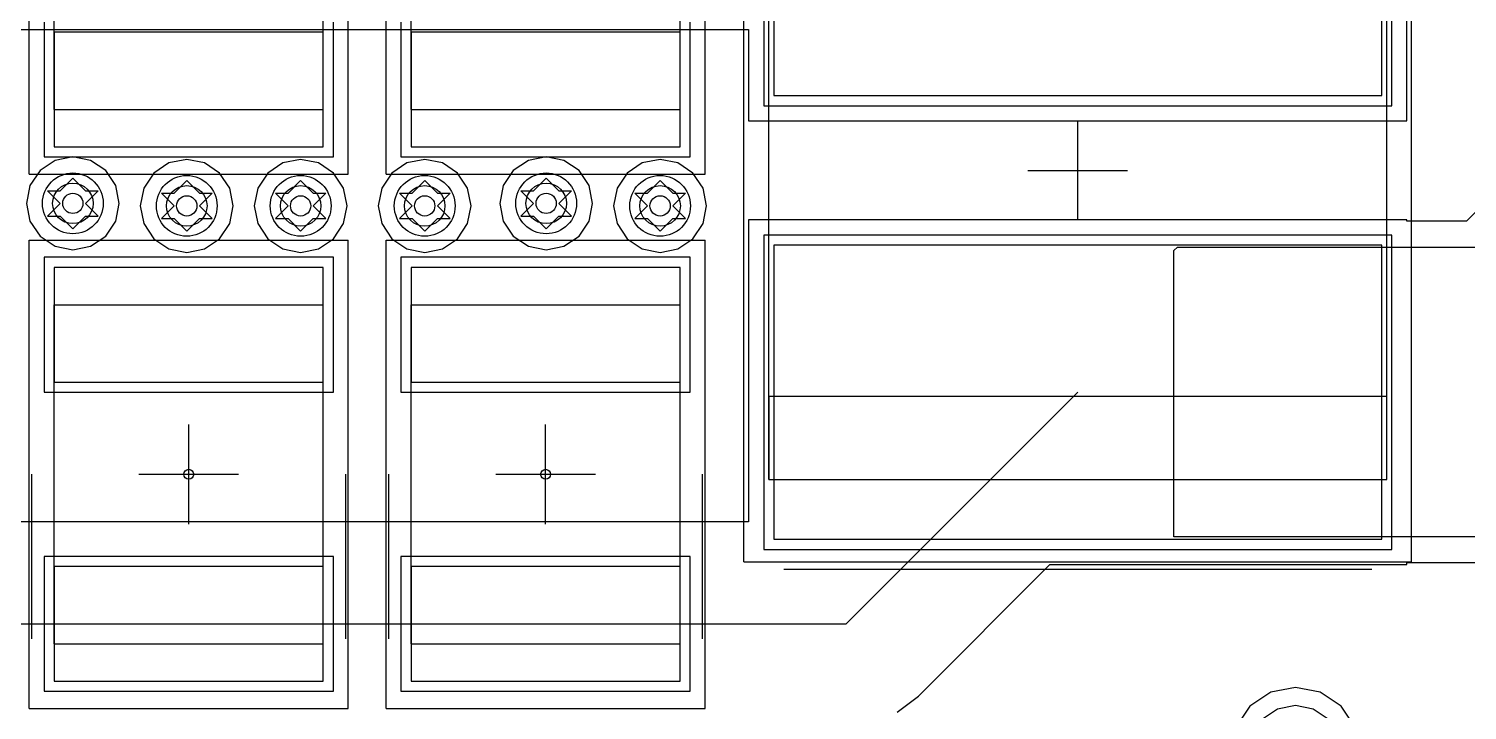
# Model space of a CAD drawing. Header units: millimetres. Extents: x 7.3 to 18.4, y 2.4 to 9.4.
# Drawn here: x 9.22 to 9.788, y 3.019 to 3.288 of the extents above; entities that cross this region are included whole.
import ezdxf

# ---------------------------------------------------------------- set-up
doc = ezdxf.new("R2010")
doc.units = ezdxf.units.MM
doc.header["$MEASUREMENT"] = 0
for name, color, linetype in [('BottomLayer', 5, 'Continuous'), ('BottomSolder', 6, 'Continuous'), ('DrillDrawing', 1, 'Continuous'), ('Mechanical1', 6, 'Continuous'), ('Mechanical13', 56, 'Continuous'), ('Mechanical15', 56, 'Continuous'), ('MidLayer1', 16, 'Continuous'), ('MidLayer2', 76, 'Continuous'), ('MultiLayer', 9, 'Continuous'), ('TopLayer', 1, 'Continuous'), ('TopOverlay', 2, 'Continuous'), ('TopPaste', 8, 'Continuous'), ('TopSolder', 216, 'Continuous'), ('ViaHoleLayer', 16, 'Continuous')]:
    doc.layers.add(name, color=color, linetype=linetype)

msp = doc.modelspace()

# ---------------------------------------------------------------- linework, layer by layer
at = {"layer": 'BottomLayer'}
for p, q in [((9.71298, 3.01931), (9.70702, 3.01534)), ((9.72, 3.02071), (9.71298, 3.01931)), ((9.72702, 3.01931), (9.72, 3.02071)), ((9.73298, 3.01534), (9.72702, 3.01931))]:
    msp.add_line(p, q, dxfattribs=at)
for centre in [(9.237, 3.219), (9.282, 3.218), (9.327, 3.218), (9.376, 3.218), (9.424, 3.219), (9.469, 3.218)]:
    msp.add_circle(centre, 0.008, dxfattribs=at)
at = {"layer": 'BottomSolder'}
for centre in [(9.237, 3.219), (9.282, 3.218), (9.327, 3.218), (9.376, 3.218), (9.424, 3.219), (9.469, 3.218)]:
    msp.add_circle(centre, 0.012, dxfattribs=at)
at = {"layer": 'DrillDrawing'}
for p, q in [((9.232, 3.224), (9.237, 3.229)), ((9.237, 3.229), (9.242, 3.224)), ((9.277, 3.223), (9.282, 3.228)), ((9.282, 3.228), (9.287, 3.223)), ((9.322, 3.223), (9.327, 3.228)), ((9.327, 3.228), (9.332, 3.223)), ((9.371, 3.223), (9.376, 3.228)), ((9.376, 3.228), (9.381, 3.223)), ((9.419, 3.224), (9.424, 3.229)), ((9.424, 3.229), (9.429, 3.224)), ((9.464, 3.223), (9.469, 3.228)), ((9.469, 3.228), (9.474, 3.223)), ((9.227, 3.224), (9.232, 3.219)), ((9.227, 3.224), (9.232, 3.224)), ((9.242, 3.224), (9.247, 3.224)), ((9.242, 3.219), (9.247, 3.224)), ((9.272, 3.223), (9.277, 3.218)), ((9.272, 3.223), (9.277, 3.223)), ((9.287, 3.223), (9.292, 3.223)), ((9.287, 3.218), (9.292, 3.223)), ((9.317, 3.223), (9.322, 3.218)), ((9.317, 3.223), (9.322, 3.223)), ((9.332, 3.223), (9.337, 3.223)), ((9.332, 3.218), (9.337, 3.223)), ((9.366, 3.223), (9.371, 3.218)), ((9.366, 3.223), (9.371, 3.223)), ((9.381, 3.223), (9.386, 3.223)), ((9.381, 3.218), (9.386, 3.223)), ((9.414, 3.224), (9.419, 3.219)), ((9.414, 3.224), (9.419, 3.224)), ((9.429, 3.224), (9.434, 3.224)), ((9.429, 3.219), (9.434, 3.224)), ((9.459, 3.223), (9.464, 3.218)), ((9.459, 3.223), (9.464, 3.223)), ((9.474, 3.223), (9.479, 3.223)), ((9.474, 3.218), (9.479, 3.223)), ((9.227, 3.214), (9.232, 3.219)), ((9.242, 3.219), (9.247, 3.214)), ((9.272, 3.213), (9.277, 3.218)), ((9.287, 3.218), (9.292, 3.213)), ((9.317, 3.213), (9.322, 3.218)), ((9.332, 3.218), (9.337, 3.213)), ((9.366, 3.213), (9.371, 3.218)), ((9.381, 3.218), (9.386, 3.213)), ((9.414, 3.214), (9.419, 3.219)), ((9.429, 3.219), (9.434, 3.214)), ((9.459, 3.213), (9.464, 3.218)), ((9.474, 3.218), (9.479, 3.213)), ((9.227, 3.214), (9.232, 3.214)), ((9.232, 3.214), (9.237, 3.209)), ((9.237, 3.209), (9.242, 3.214)), ((9.242, 3.214), (9.247, 3.214)), ((9.272, 3.213), (9.277, 3.213)), ((9.277, 3.213), (9.282, 3.208)), ((9.282, 3.208), (9.287, 3.213)), ((9.287, 3.213), (9.292, 3.213)), ((9.317, 3.213), (9.322, 3.213)), ((9.322, 3.213), (9.327, 3.208)), ((9.327, 3.208), (9.332, 3.213)), ((9.332, 3.213), (9.337, 3.213)), ((9.366, 3.213), (9.371, 3.213)), ((9.371, 3.213), (9.376, 3.208)), ((9.376, 3.208), (9.381, 3.213)), ((9.381, 3.213), (9.386, 3.213)), ((9.414, 3.214), (9.419, 3.214)), ((9.419, 3.214), (9.424, 3.209)), ((9.424, 3.209), (9.429, 3.214)), ((9.429, 3.214), (9.434, 3.214)), ((9.459, 3.213), (9.464, 3.213)), ((9.464, 3.213), (9.469, 3.208)), ((9.469, 3.208), (9.474, 3.213)), ((9.474, 3.213), (9.479, 3.213))]:
    msp.add_line(p, q, dxfattribs=at)
at = {"layer": 'Mechanical1'}
msp.add_circle((9.37681, 4.09921), 1.5748, dxfattribs=at)
at = {"layer": 'Mechanical13'}
for p, q in [((9.22963, 3.25607), (9.22963, 3.38993)), ((9.33593, 3.25607), (9.33593, 3.38993)), ((9.37063, 3.25607), (9.37063, 3.38993)), ((9.47693, 3.25607), (9.47693, 3.38993)), ((9.51195, 3.10995), (9.51195, 3.35405)), ((9.75605, 3.10995), (9.75605, 3.35405)), ((9.22963, 3.25607), (9.33593, 3.25607)), ((9.37063, 3.25607), (9.47693, 3.25607)), ((9.22963, 3.04507), (9.22963, 3.17893)), ((9.22963, 3.17893), (9.33593, 3.17893)), ((9.33593, 3.04507), (9.33593, 3.17893)), ((9.37063, 3.04507), (9.37063, 3.17893)), ((9.37063, 3.17893), (9.47693, 3.17893)), ((9.47693, 3.04507), (9.47693, 3.17893)), ((9.75605, 3.14278), (9.51195, 3.14278)), ((9.51195, 3.14278), (9.51195, 3.10995)), ((9.75605, 3.10995), (9.75605, 3.14278)), ((9.51195, 3.10995), (9.75605, 3.10995)), ((9.51195, 3.10995), (9.75605, 3.10995)), ((9.22963, 3.04507), (9.33593, 3.04507)), ((9.37063, 3.04507), (9.47693, 3.04507))]:
    msp.add_line(p, q, dxfattribs=at)
at = {"layer": 'Mechanical15'}
for p, q in [((9.21979, 3.23048), (9.21979, 3.41552)), ((9.34577, 3.23048), (9.34577, 3.41552)), ((9.36079, 3.23048), (9.36079, 3.41552)), ((9.48677, 3.23048), (9.48677, 3.41552)), ((9.50211, 3.07747), (9.50211, 3.38653)), ((9.76589, 3.07747), (9.76589, 3.38653)), ((9.634, 3.21231), (9.634, 3.25169)), ((9.21979, 3.23048), (9.34577, 3.23048)), ((9.36079, 3.23048), (9.48677, 3.23048)), ((9.61431, 3.232), (9.65369, 3.232)), ((9.21979, 3.01948), (9.21979, 3.20452)), ((9.21979, 3.20452), (9.34577, 3.20452)), ((9.34577, 3.01948), (9.34577, 3.20452)), ((9.36079, 3.01948), (9.36079, 3.20452)), ((9.36079, 3.20452), (9.48677, 3.20452)), ((9.48677, 3.01948), (9.48677, 3.20452)), ((9.28278, 3.09232), (9.28278, 3.13169)), ((9.42378, 3.09232), (9.42378, 3.13169)), ((9.2631, 3.112), (9.30247, 3.112)), ((9.4041, 3.112), (9.44347, 3.112)), ((9.50211, 3.07747), (9.76589, 3.07747)), ((9.21979, 3.01948), (9.34577, 3.01948)), ((9.36079, 3.01948), (9.48677, 3.01948))]:
    msp.add_line(p, q, dxfattribs=at)
at = {"layer": 'MidLayer1'}
for p, q in [((9.71298, 3.01931), (9.70702, 3.01534)), ((9.72, 3.02071), (9.71298, 3.01931)), ((9.72702, 3.01931), (9.72, 3.02071)), ((9.73298, 3.01534), (9.72702, 3.01931))]:
    msp.add_line(p, q, dxfattribs=at)
for centre in [(9.237, 3.219), (9.282, 3.218), (9.327, 3.218), (9.376, 3.218), (9.424, 3.219), (9.469, 3.218)]:
    msp.add_circle(centre, 0.008, dxfattribs=at)
at = {"layer": 'MidLayer2'}
for p, q in [((9.22998, 3.23596), (9.22402, 3.23198)), ((9.237, 3.23735), (9.22998, 3.23596)), ((9.24402, 3.23596), (9.237, 3.23735)), ((9.24998, 3.23198), (9.24402, 3.23596)), ((9.27498, 3.23496), (9.26902, 3.23098)), ((9.282, 3.23635), (9.27498, 3.23496)), ((9.28902, 3.23496), (9.282, 3.23635)), ((9.29498, 3.23098), (9.28902, 3.23496)), ((9.31998, 3.23496), (9.31402, 3.23098)), ((9.327, 3.23635), (9.31998, 3.23496)), ((9.33402, 3.23496), (9.327, 3.23635)), ((9.33998, 3.23098), (9.33402, 3.23496)), ((9.36898, 3.23496), (9.36302, 3.23098)), ((9.376, 3.23635), (9.36898, 3.23496)), ((9.38302, 3.23496), (9.376, 3.23635)), ((9.38898, 3.23098), (9.38302, 3.23496)), ((9.41698, 3.23596), (9.41102, 3.23198)), ((9.424, 3.23735), (9.41698, 3.23596)), ((9.43102, 3.23596), (9.424, 3.23735)), ((9.43698, 3.23198), (9.43102, 3.23596)), ((9.46198, 3.23496), (9.45602, 3.23098)), ((9.469, 3.23635), (9.46198, 3.23496)), ((9.47602, 3.23496), (9.469, 3.23635)), ((9.48198, 3.23098), (9.47602, 3.23496)), ((9.22402, 3.23198), (9.22004, 3.22602)), ((9.25396, 3.22602), (9.24998, 3.23198)), ((9.26902, 3.23098), (9.26504, 3.22502)), ((9.29896, 3.22502), (9.29498, 3.23098)), ((9.31402, 3.23098), (9.31004, 3.22502)), ((9.34396, 3.22502), (9.33998, 3.23098)), ((9.36302, 3.23098), (9.35904, 3.22502)), ((9.39296, 3.22502), (9.38898, 3.23098)), ((9.41102, 3.23198), (9.40704, 3.22602)), ((9.44096, 3.22602), (9.43698, 3.23198)), ((9.45602, 3.23098), (9.45204, 3.22502)), ((9.48596, 3.22502), (9.48198, 3.23098)), ((9.22004, 3.22602), (9.21865, 3.219)), ((9.25535, 3.219), (9.25396, 3.22602)), ((9.26504, 3.22502), (9.26365, 3.218)), ((9.30035, 3.218), (9.29896, 3.22502)), ((9.31004, 3.22502), (9.30865, 3.218)), ((9.34535, 3.218), (9.34396, 3.22502)), ((9.35904, 3.22502), (9.35765, 3.218)), ((9.39435, 3.218), (9.39296, 3.22502)), ((9.40704, 3.22602), (9.40565, 3.219)), ((9.44235, 3.219), (9.44096, 3.22602)), ((9.45204, 3.22502), (9.45065, 3.218)), ((9.48735, 3.218), (9.48596, 3.22502)), ((9.21865, 3.219), (9.22004, 3.21198)), ((9.25396, 3.21198), (9.25535, 3.219)), ((9.26365, 3.218), (9.26504, 3.21098)), ((9.29896, 3.21098), (9.30035, 3.218)), ((9.30865, 3.218), (9.31004, 3.21098)), ((9.34396, 3.21098), (9.34535, 3.218)), ((9.35765, 3.218), (9.35904, 3.21098)), ((9.39296, 3.21098), (9.39435, 3.218)), ((9.40565, 3.219), (9.40704, 3.21198)), ((9.44096, 3.21198), (9.44235, 3.219)), ((9.45065, 3.218), (9.45204, 3.21098)), ((9.48596, 3.21098), (9.48735, 3.218)), ((9.22004, 3.21198), (9.22402, 3.20602)), ((9.24998, 3.20602), (9.25396, 3.21198)), ((9.26504, 3.21098), (9.26902, 3.20502)), ((9.29498, 3.20502), (9.29896, 3.21098)), ((9.31004, 3.21098), (9.31402, 3.20502)), ((9.33998, 3.20502), (9.34396, 3.21098)), ((9.35904, 3.21098), (9.36302, 3.20502)), ((9.38898, 3.20502), (9.39296, 3.21098)), ((9.40704, 3.21198), (9.41102, 3.20602)), ((9.43698, 3.20602), (9.44096, 3.21198)), ((9.45204, 3.21098), (9.45602, 3.20502)), ((9.48198, 3.20502), (9.48596, 3.21098)), ((9.22402, 3.20602), (9.22998, 3.20204)), ((9.24402, 3.20204), (9.24998, 3.20602)), ((9.41102, 3.20602), (9.41698, 3.20204)), ((9.43102, 3.20204), (9.43698, 3.20602)), ((9.22998, 3.20204), (9.237, 3.20065)), ((9.237, 3.20065), (9.24402, 3.20204)), ((9.26902, 3.20502), (9.27498, 3.20104)), ((9.27498, 3.20104), (9.282, 3.19965)), ((9.282, 3.19965), (9.28902, 3.20104)), ((9.28902, 3.20104), (9.29498, 3.20502)), ((9.31402, 3.20502), (9.31998, 3.20104)), ((9.31998, 3.20104), (9.327, 3.19965)), ((9.327, 3.19965), (9.33402, 3.20104)), ((9.33402, 3.20104), (9.33998, 3.20502)), ((9.36302, 3.20502), (9.36898, 3.20104)), ((9.36898, 3.20104), (9.376, 3.19965)), ((9.376, 3.19965), (9.38302, 3.20104)), ((9.38302, 3.20104), (9.38898, 3.20502)), ((9.41698, 3.20204), (9.424, 3.20065)), ((9.424, 3.20065), (9.43102, 3.20204)), ((9.45602, 3.20502), (9.46198, 3.20104)), ((9.46198, 3.20104), (9.469, 3.19965)), ((9.469, 3.19965), (9.47602, 3.20104)), ((9.47602, 3.20104), (9.48198, 3.20502))]:
    msp.add_line(p, q, dxfattribs=at)
for centre in [(9.237, 3.219), (9.282, 3.218), (9.327, 3.218), (9.376, 3.218), (9.424, 3.219), (9.469, 3.218)]:
    msp.add_circle(centre, 0.008, dxfattribs=at)
at = {"layer": 'MultiLayer'}
for centre in [(9.237, 3.219), (9.282, 3.218), (9.327, 3.218), (9.376, 3.218), (9.424, 3.219), (9.469, 3.218)]:
    msp.add_circle(centre, 0.008, dxfattribs=at)
at = {"layer": 'TopLayer'}
for p, q in [((9.51392, 3.37767), (9.51392, 3.26153)), ((9.75408, 3.26153), (9.75408, 3.37767)), ((9.76408, 3.25153), (9.76408, 3.3114)), ((9.116, 3.2877), (9.50392, 3.2877)), ((9.22963, 3.28658), (9.22963, 3.24131)), ((9.33593, 3.28658), (9.22963, 3.28658)), ((9.33593, 3.24131), (9.33593, 3.28658)), ((9.37063, 3.28658), (9.37063, 3.24131)), ((9.47693, 3.28658), (9.37063, 3.28658)), ((9.47693, 3.24131), (9.47693, 3.28658)), ((9.50392, 3.2877), (9.50392, 3.25153)), ((9.86428, 3.2887), (9.78753, 3.21195)), ((9.51392, 3.26153), (9.75408, 3.26153)), ((9.50392, 3.25153), (9.76408, 3.25153)), ((9.22963, 3.24131), (9.33593, 3.24131)), ((9.37063, 3.24131), (9.47693, 3.24131)), ((9.76408, 3.21247), (9.50392, 3.21247)), ((9.50392, 3.21247), (9.50392, 3.09329)), ((9.76408, 3.21195), (9.76408, 3.21247)), ((9.78753, 3.21195), (9.76408, 3.21195)), ((9.75408, 3.20247), (9.51392, 3.20247)), ((9.51392, 3.20247), (9.51392, 3.08633)), ((9.67197, 3.20034), (9.67338, 3.20175)), ((9.67197, 3.08733), (9.67197, 3.20034)), ((9.67338, 3.20175), (9.79175, 3.20175)), ((9.75408, 3.08633), (9.75408, 3.20247)), ((9.33593, 3.19369), (9.22963, 3.19369)), ((9.22963, 3.19369), (9.22963, 3.14842)), ((9.33593, 3.14842), (9.33593, 3.19369)), ((9.47693, 3.19369), (9.37063, 3.19369)), ((9.37063, 3.19369), (9.37063, 3.14842)), ((9.47693, 3.14842), (9.47693, 3.19369)), ((9.22963, 3.14842), (9.33593, 3.14842)), ((9.37063, 3.14842), (9.47693, 3.14842)), ((9.54254, 3.05294), (9.634, 3.1444)), ((9.50392, 3.09329), (9.13878, 3.09329)), ((9.51392, 3.08633), (9.75408, 3.08633)), ((9.86433, 3.08733), (9.67197, 3.08733)), ((9.33593, 3.07558), (9.22963, 3.07558)), ((9.22963, 3.07558), (9.22963, 3.03031)), ((9.33593, 3.03031), (9.33593, 3.07558)), ((9.47693, 3.07558), (9.37063, 3.07558)), ((9.37063, 3.07558), (9.37063, 3.03031)), ((9.47693, 3.03031), (9.47693, 3.07558)), ((9.57107, 3.02442), (9.62299, 3.07633)), ((9.62299, 3.07633), (9.76408, 3.07633)), ((9.76408, 3.07633), (9.76408, 3.07713)), ((9.76408, 3.07713), (9.86433, 3.07713)), ((9.13878, 3.05294), (9.28278, 3.05294)), ((9.28278, 3.05294), (9.42378, 3.05294)), ((9.42378, 3.05294), (9.54254, 3.05294)), ((9.22963, 3.03031), (9.33593, 3.03031)), ((9.37063, 3.03031), (9.47693, 3.03031)), ((9.56272, 3.018), (9.57107, 3.02442)), ((9.71025, 3.02591), (9.70198, 3.02038)), ((9.72, 3.02785), (9.71025, 3.02591)), ((9.72975, 3.02591), (9.72, 3.02785)), ((9.73802, 3.02038), (9.72975, 3.02591)), ((9.70198, 3.02038), (9.69645, 3.01211)), ((9.74355, 3.01211), (9.73802, 3.02038))]:
    msp.add_line(p, q, dxfattribs=at)
for centre in [(9.237, 3.219), (9.282, 3.218), (9.327, 3.218), (9.376, 3.218), (9.424, 3.219), (9.469, 3.218)]:
    msp.add_circle(centre, 0.008, dxfattribs=at)
at = {"layer": 'TopOverlay'}
for p, q in [((9.51195, 3.21822), (9.51195, 3.24578)), ((9.75605, 3.21822), (9.75605, 3.24578)), ((9.22077, 3.04704), (9.22077, 3.112)), ((9.34479, 3.04704), (9.34479, 3.112)), ((9.36177, 3.04704), (9.36177, 3.112)), ((9.48579, 3.04704), (9.48579, 3.112)), ((9.51786, 3.07452), (9.75014, 3.07452))]:
    msp.add_line(p, q, dxfattribs=at)
for centre in [(9.28278, 3.112), (9.42378, 3.112)]:
    msp.add_circle(centre, 0.00197, dxfattribs=at)
at = {"layer": 'TopPaste'}
for p, q in [((9.51392, 3.37767), (9.51392, 3.26153)), ((9.75408, 3.26153), (9.75408, 3.37767)), ((9.22963, 3.28658), (9.22963, 3.24131)), ((9.33593, 3.28658), (9.22963, 3.28658)), ((9.33593, 3.24131), (9.33593, 3.28658)), ((9.37063, 3.28658), (9.37063, 3.24131)), ((9.47693, 3.28658), (9.37063, 3.28658)), ((9.47693, 3.24131), (9.47693, 3.28658)), ((9.51392, 3.26153), (9.75408, 3.26153)), ((9.22963, 3.24131), (9.33593, 3.24131)), ((9.37063, 3.24131), (9.47693, 3.24131)), ((9.75408, 3.20247), (9.51392, 3.20247)), ((9.51392, 3.20247), (9.51392, 3.08633)), ((9.75408, 3.08633), (9.75408, 3.20247)), ((9.33593, 3.19369), (9.22963, 3.19369)), ((9.22963, 3.19369), (9.22963, 3.14842)), ((9.33593, 3.14842), (9.33593, 3.19369)), ((9.47693, 3.19369), (9.37063, 3.19369)), ((9.37063, 3.19369), (9.37063, 3.14842)), ((9.47693, 3.14842), (9.47693, 3.19369)), ((9.22963, 3.14842), (9.33593, 3.14842)), ((9.37063, 3.14842), (9.47693, 3.14842)), ((9.51392, 3.08633), (9.75408, 3.08633)), ((9.33593, 3.07558), (9.22963, 3.07558)), ((9.22963, 3.07558), (9.22963, 3.03031)), ((9.33593, 3.03031), (9.33593, 3.07558)), ((9.47693, 3.07558), (9.37063, 3.07558)), ((9.37063, 3.07558), (9.37063, 3.03031)), ((9.47693, 3.03031), (9.47693, 3.07558)), ((9.22963, 3.03031), (9.33593, 3.03031)), ((9.37063, 3.03031), (9.47693, 3.03031))]:
    msp.add_line(p, q, dxfattribs=at)
at = {"layer": 'TopSolder'}
for p, q in [((9.50992, 3.38167), (9.50992, 3.25753)), ((9.75808, 3.25753), (9.75808, 3.38167)), ((9.22563, 3.29058), (9.22563, 3.23731)), ((9.33993, 3.23731), (9.33993, 3.29058)), ((9.36663, 3.29058), (9.36663, 3.23731)), ((9.48093, 3.23731), (9.48093, 3.29058)), ((9.50992, 3.25753), (9.75808, 3.25753)), ((9.22563, 3.23731), (9.33993, 3.23731)), ((9.36663, 3.23731), (9.48093, 3.23731)), ((9.75808, 3.20647), (9.50992, 3.20647)), ((9.50992, 3.20647), (9.50992, 3.08233)), ((9.75808, 3.08233), (9.75808, 3.20647)), ((9.33993, 3.19769), (9.22563, 3.19769)), ((9.22563, 3.19769), (9.22563, 3.14442)), ((9.33993, 3.14442), (9.33993, 3.19769)), ((9.48093, 3.19769), (9.36663, 3.19769)), ((9.36663, 3.19769), (9.36663, 3.14442)), ((9.48093, 3.14442), (9.48093, 3.19769)), ((9.22563, 3.14442), (9.33993, 3.14442)), ((9.36663, 3.14442), (9.48093, 3.14442)), ((9.50992, 3.08233), (9.75808, 3.08233)), ((9.33993, 3.07958), (9.22563, 3.07958)), ((9.22563, 3.07958), (9.22563, 3.02631)), ((9.33993, 3.02631), (9.33993, 3.07958)), ((9.48093, 3.07958), (9.36663, 3.07958)), ((9.36663, 3.07958), (9.36663, 3.02631)), ((9.48093, 3.02631), (9.48093, 3.07958)), ((9.22563, 3.02631), (9.33993, 3.02631)), ((9.36663, 3.02631), (9.48093, 3.02631))]:
    msp.add_line(p, q, dxfattribs=at)
for centre in [(9.237, 3.219), (9.282, 3.218), (9.327, 3.218), (9.376, 3.218), (9.424, 3.219), (9.469, 3.218)]:
    msp.add_circle(centre, 0.012, dxfattribs=at)
at = {"layer": 'ViaHoleLayer'}
for centre in [(9.237, 3.219), (9.424, 3.219), (9.282, 3.218), (9.327, 3.218), (9.376, 3.218), (9.469, 3.218)]:
    msp.add_circle(centre, 0.004, dxfattribs=at)

doc.saveas('drawing.dxf')
